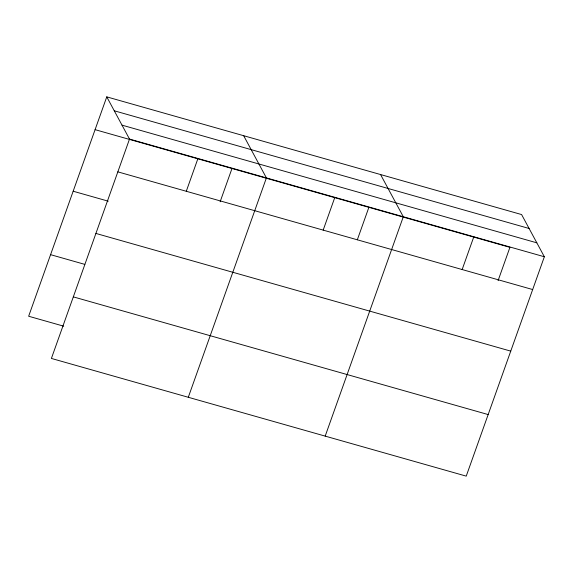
<?xml version="1.0" encoding="UTF-8"?>
<svg xmlns="http://www.w3.org/2000/svg" width="573" height="573" viewBox="0 0 573 573"><rect width="100%" height="100%" fill="white"/><g stroke="black" fill="none" stroke-linecap="round" stroke-linejoin="round"><path stroke-width="0.86" d="M106.764 96.866L129.512 139.067L51.398 358.44L466.236 476.134L544.35 256.761L521.602 214.56L106.764 96.866L28.65 316.239L63.732 326.187M186.282 191.275L197.957 158.485M220.132 201.775L231.986 168.491M188.295 397.282L266.409 177.909L243.661 135.701M323.179 230.117L334.854 197.327M357.33 239.786L368.883 207.333M325.192 436.117L403.306 216.744L380.558 174.543M462.153 269.546L473.828 236.756M498.08 280.634L509.927 247.35L95.089 129.656M114.271 110.79L529.108 228.484M122.006 125.143L536.844 242.837M129.512 139.067L544.35 256.761M117.837 171.857L532.675 289.551M73.165 191.224L108.247 201.18M95.906 233.433L510.751 351.127M50.574 254.663L84.797 264.375M73.323 296.871L488.16 414.565"/></g></svg>
